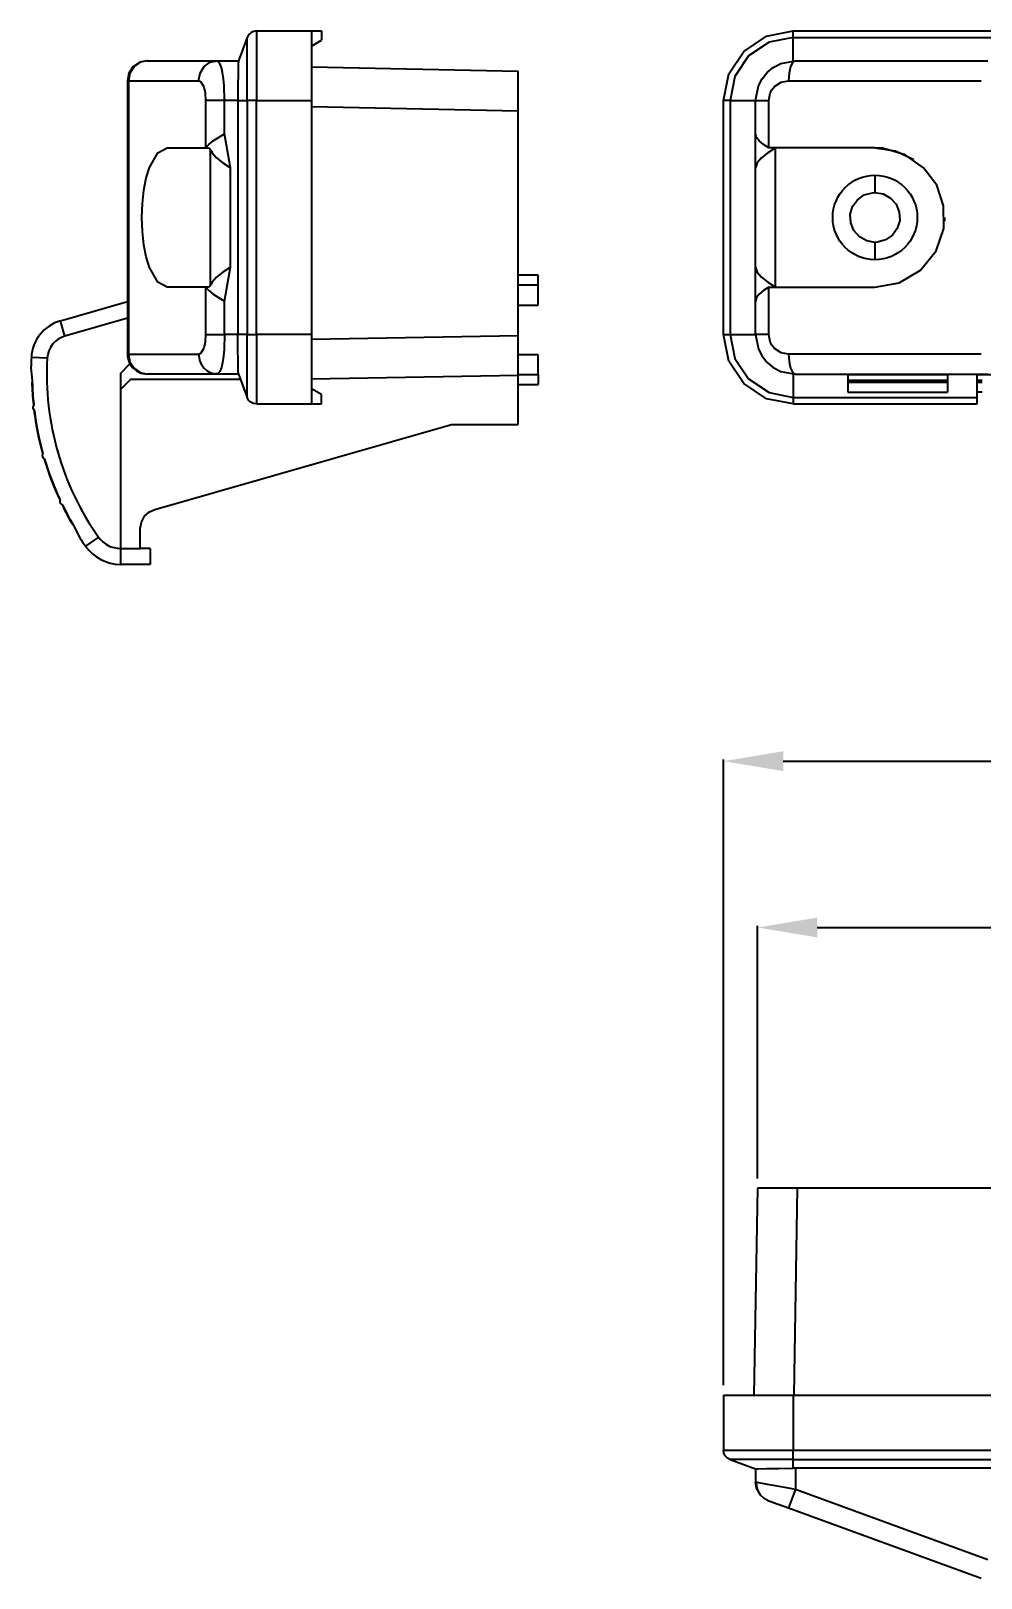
# Model space of a CAD drawing. Extents: x 8 to 579, y 57 to 353.
# Drawn here: x 7.9 to 103.4, y 66.5 to 222 of the extents above; entities that cross this region are included whole.
import ezdxf

# ---------------------------------------------------------------- set-up
doc = ezdxf.new("R2010")
doc.units = 0
doc.header["$MEASUREMENT"] = 0
doc.header["$PDSIZE"] = -1
doc.dimstyles.get("Standard").update_dxf_attribs({"dimtxt": 0.18, "dimasz": 0.18, "dimexe": 0.18, "dimexo": 0.0625, "dimgap": 0.09, "dimtad": 0, "dimtih": 1, "dimtoh": 1, "dimdec": 4, "dimzin": 0, "dimdsep": 46, "dimtxsty": 'Standard', "dimcen": 0.09, "dimadec": 0, "dimazin": 0, "dimtfac": 1, "dimtdec": 4, "dimtofl": 0, "dimtmove": 0, "dimatfit": 0, "dimfxl": 0, "dimtolj": 1, "dimtzin": 0, "dimarcsym": 0})

# ---------------------------------------------------------------- blocks, each defined once
blk = doc.blocks.new('*D1')
at = {"color": 0, "linetype": 'ByBlock'}
for p, q in [((80.9, 106.67), (80.9, 132.07)), ((86.9, 131.89), (488.06, 131.89)), ((494.06, 106.67), (494.06, 132.07))]:
    blk.add_line(p, q, dxfattribs=at)
for points in [[(80.9, 131.89), (86.9, 130.89), (86.9, 132.89)], [(494.06, 131.89), (488.06, 130.89), (488.06, 132.89)]]:
    blk.add_solid(points, dxfattribs=at)
at = {"layer": 'DEFPOINTS', "color": 0, "linetype": 'ByBlock'}
for p in [(80.9, 105.67), (494.06, 105.67)]:
    blk.add_point(p, dxfattribs=at)
at = {"color": 0, "linetype": 'ByBlock', "insert": (287.48, 134.64), "char_height": 3.5, "attachment_point": 5}
blk.add_mtext('\\A1;413.1622', dxfattribs=at)
blk = doc.blocks.new('*D2')
at = {"color": 0, "linetype": 'ByBlock'}
for p, q in [((77.48, 85.87), (77.48, 148.79)), ((83.48, 148.61), (491.48, 148.61)), ((497.48, 85.87), (497.48, 148.79))]:
    blk.add_line(p, q, dxfattribs=at)
for points in [[(77.48, 148.61), (83.48, 147.61), (83.48, 149.61)], [(497.48, 148.61), (491.48, 147.61), (491.48, 149.61)]]:
    blk.add_solid(points, dxfattribs=at)
at = {"layer": 'DEFPOINTS', "color": 0, "linetype": 'ByBlock'}
for p in [(77.48, 84.87), (497.48, 84.87)]:
    blk.add_point(p, dxfattribs=at)
at = {"color": 0, "linetype": 'ByBlock', "insert": (287.48, 151.36), "char_height": 3.5, "attachment_point": 5}
blk.add_mtext('\\A1;420.0000', dxfattribs=at)

msp = doc.modelspace()

# ---------------------------------------------------------------- linework, layer by layer
at = {"color": 7, "linetype": 'Continuous'}
for p, q in [((29.58157, 221.35561), (28.72684, 219.00726)), ((30.52126, 222.01359), (36.04716, 222.01359)), ((30.52126, 222.01359), (30.52126, 215.01359)), ((36.04716, 222.01359), (36.04716, 215.01359)), ((36.04716, 222.01359), (37.04716, 222.01359)), ((36.04716, 220.49508), (37.04716, 221.07243)), ((37.04716, 222.01359), (37.04716, 221.07243)), ((84.47695, 222.01359), (490.47695, 222.01359)), ((84.47695, 219.00726), (84.47695, 221.35561)), ((84.47695, 221.35561), (490.47695, 221.35561)), ((19.54716, 219.01359), (26.59095, 219.01359)), ((26.59095, 219.01359), (28.72915, 219.01359)), ((36.04716, 218.39689), (56.84716, 217.96337)), ((56.84716, 213.96396), (56.84716, 217.96337)), ((84.70195, 219.01359), (104.0546, 219.01359)), ((17.54716, 217.01359), (17.54716, 189.51359)), ((17.66778, 217.01359), (17.54716, 217.01359)), ((17.66778, 217.01359), (17.66778, 189.51359)), ((17.66778, 217.01359), (24.71157, 217.01359)), ((84.01791, 217.01359), (103.37056, 217.01359)), ((25.43951, 210.26359), (25.43951, 215.01359)), ((27.31889, 215.01359), (25.43951, 215.01359)), ((28.64725, 215.01359), (27.31889, 215.01359)), ((27.31889, 211.664), (27.31889, 215.01359)), ((28.64725, 215.01359), (28.64725, 191.51359)), ((28.64725, 215.01359), (29.58157, 215.01359)), ((30.52126, 215.01359), (29.58157, 215.01359)), ((29.58157, 215.01359), (29.58157, 191.51359)), ((30.52126, 215.01359), (36.04716, 215.01359)), ((30.52126, 191.51359), (30.52126, 215.01359)), ((36.04716, 215.01359), (36.04716, 191.51359)), ((77.47695, 191.51359), (77.47695, 215.01359)), ((78.13493, 215.01359), (80.70195, 215.01359)), ((78.13493, 215.01359), (78.13493, 191.51359)), ((80.70195, 211.664), (80.70195, 215.01359)), ((80.70195, 215.01359), (82.01791, 215.01359)), ((82.01791, 210.26359), (82.01791, 215.01359)), ((56.84716, 213.96396), (36.04716, 214.39748)), ((56.84716, 191.3819), (56.84716, 213.96396)), ((27.91848, 208.26359), (27.31889, 211.664)), ((80.70195, 208.26359), (80.70195, 211.664)), ((21.55083, 210.26359), (25.43951, 210.26359)), ((25.43951, 210.26359), (25.66574, 210.26359)), ((25.91848, 196.48061), (25.91848, 210.04525)), ((92.70195, 210.26359), (82.01791, 210.26359)), ((82.70195, 196.26359), (82.70195, 210.26359)), ((27.91848, 198.26359), (27.91848, 208.26359)), ((80.70195, 198.26359), (80.70195, 208.26359)), ((92.70195, 207.51359), (92.70195, 205.76359)), ((99.70195, 203.26356), (99.69199, 202.89025)), ((92.70195, 200.76359), (92.70195, 199.01359)), ((80.70195, 194.86317), (80.70195, 198.26359)), ((25.43951, 196.26359), (21.55083, 196.26359)), ((25.66597, 196.26359), (25.43951, 196.26359)), ((25.43951, 191.51359), (25.43951, 196.26359)), ((58.84716, 197.46359), (56.84716, 197.46359)), ((58.84716, 196.46359), (56.84716, 196.46359)), ((58.84716, 196.46359), (58.84716, 197.46359)), ((58.84716, 194.46359), (58.84716, 196.46359)), ((82.01791, 196.26359), (92.70195, 196.26359)), ((82.01791, 191.51359), (82.01791, 196.26359)), ((10.83666, 192.88355), (17.54716, 194.80775)), ((27.31889, 191.51359), (27.31889, 194.86317)), ((56.84716, 194.46359), (58.84716, 194.46359)), ((80.70195, 191.51359), (80.70195, 194.86317)), ((11.27768, 191.34553), (10.83666, 192.88355)), ((17.54716, 193.14327), (11.27768, 191.34553)), ((25.43951, 191.51359), (27.31889, 191.51359)), ((28.64725, 191.51359), (27.31889, 191.51359)), ((29.58157, 191.51359), (28.64725, 191.51359)), ((29.58157, 191.51359), (30.52126, 191.51359)), ((30.52126, 191.51359), (30.52126, 184.51359)), ((36.04716, 191.51359), (30.52126, 191.51359)), ((36.04716, 191.51359), (36.04716, 184.51359)), ((36.04716, 191.01884), (56.84716, 191.3819)), ((56.84716, 187.38251), (56.84716, 191.3819)), ((78.13493, 191.51359), (80.70195, 191.51359)), ((82.01791, 191.51359), (80.70195, 191.51359)), ((7.89458, 189.19949), (7.89458, 189.19949)), ((9.49205, 189.10957), (7.89458, 189.19949)), ((16.84716, 187.59377), (17.79805, 188.54466)), ((17.54716, 189.51359), (17.66778, 189.51359)), ((17.66778, 189.51359), (24.71157, 189.51359)), ((58.84716, 189.46359), (56.84716, 189.46359)), ((58.84716, 187.46359), (58.84716, 189.46359)), ((103.37056, 189.51359), (84.01791, 189.51359)), ((16.84716, 187.59377), (16.84716, 185.9636)), ((17.84716, 186.96359), (16.84716, 185.96359)), ((28.92933, 186.96359), (17.84716, 186.96359)), ((26.59095, 187.51359), (19.54716, 187.51359)), ((26.24897, 187.54698), (26.72341, 187.58037)), ((26.25628, 187.58152), (26.59095, 187.51359)), ((26.42362, 187.59377), (26.66745, 187.59377)), ((26.71543, 187.64405), (26.59095, 187.51359)), ((28.72915, 187.51359), (26.59095, 187.51359)), ((28.72684, 187.51992), (29.58157, 185.17157)), ((56.84716, 187.38251), (36.04716, 187.01944)), ((56.84716, 187.46359), (58.84716, 187.46359)), ((56.84716, 182.46359), (56.84716, 187.38251)), ((58.84716, 187.46359), (58.84716, 186.46359)), ((84.47695, 187.51992), (84.47695, 185.17157)), ((84.70195, 187.51359), (94.95629, 187.51359)), ((89.97695, 187.51359), (89.97695, 185.71359)), ((89.97695, 187.46359), (99.97695, 187.46359)), ((89.97695, 186.91763), (99.97695, 186.91763)), ((89.97695, 186.71359), (99.97695, 186.71359)), ((94.95655, 187.51359), (104.0546, 187.51359)), ((99.97695, 187.51359), (99.97695, 185.71359)), ((102.97695, 185.17157), (102.97695, 187.51359)), ((102.97695, 187.46359), (104.37695, 187.46359)), ((102.97695, 186.91763), (103.4936, 186.91763)), ((102.97695, 186.71359), (103.49004, 186.71359)), ((16.84716, 185.96359), (16.84716, 169.99377)), ((37.04716, 185.45474), (36.04716, 186.03209)), ((37.04716, 184.51359), (37.04716, 185.45474)), ((56.84716, 186.46359), (58.84716, 186.46359)), ((84.47695, 185.17157), (102.97695, 185.17157)), ((89.97695, 185.71359), (99.97695, 185.71359)), ((103.47695, 185.71359), (102.97695, 185.71359)), ((102.97695, 184.51359), (102.97695, 185.17157)), ((30.52126, 184.51359), (36.04716, 184.51359)), ((36.04716, 184.51359), (37.04716, 184.51359)), ((84.47695, 184.51359), (102.97695, 184.51359)), ((20.29589, 173.90919), (50.12862, 182.46359)), ((50.12862, 182.46359), (56.84716, 182.46359)), ((14.64647, 171.13397), (13.33938, 170.21119)), ((18.84716, 169.99377), (18.84716, 171.98666)), ((13.33938, 170.21119), (13.33938, 170.21119)), ((16.84716, 169.99377), (18.84716, 169.99377)), ((16.84716, 169.99377), (16.84716, 168.39377)), ((19.84716, 169.99377), (18.84716, 169.99377)), ((19.84716, 169.99377), (19.84716, 168.39377)), ((19.84716, 168.39377), (16.84716, 168.39377)), ((80.89587, 105.67272), (80.53281, 84.87272)), ((84.89503, 105.67272), (80.89587, 105.67272)), ((84.89503, 105.67271), (84.53196, 84.87272)), ((490.05887, 105.67271), (84.89503, 105.67271)), ((77.47695, 84.87272), (77.47695, 79.34682)), ((77.47695, 84.87272), (84.47695, 84.87272)), ((84.47695, 84.87272), (183.47695, 84.87272)), ((84.47695, 84.87272), (84.47695, 79.34682)), ((77.47695, 79.34682), (84.47695, 79.34682)), ((84.47695, 78.40713), (84.47695, 79.34682)), ((84.47695, 79.34682), (490.47695, 79.34682)), ((78.13493, 78.40713), (80.70195, 77.47281)), ((84.47695, 78.40713), (490.47695, 78.40713)), ((84.47695, 77.5524), (84.47695, 78.40713)), ((80.70195, 77.47281), (80.70195, 76.14445)), ((84.70195, 77.5547), (84.47695, 77.5524)), ((182.47695, 77.5547), (84.70195, 77.5547)), ((84.70195, 77.5547), (84.70195, 75.41651)), ((80.70195, 76.14445), (80.83645, 76.11997)), ((84.70195, 75.41651), (84.01791, 73.53712)), ((84.70195, 75.41651), (104.0546, 68.37272)), ((81.494, 74.55249), (82.01791, 74.26506)), ((82.01791, 74.26506), (84.01791, 73.53712)), ((84.01791, 73.53712), (103.37056, 66.49333))]:
    msp.add_line(p, q, dxfattribs=at)
at = {"color": 7, "linetype": 'Continuous', "flags": 128}
for points in [[(30.52126, 222.01359), (30.22056, 221.96731), (29.94769, 221.83274), (29.72791, 221.62235), (29.58157, 221.35561)], [(29.58157, 215.01359), (29.58157, 217.44057), (29.58157, 219.49808), (29.58157, 220.87285), (29.58157, 221.35561)], [(77.47695, 215.01359), (78.00979, 217.69237), (79.5272, 219.96334), (81.79817, 221.48075), (84.47695, 222.01359)], [(84.47695, 221.35561), (82.04997, 220.87285), (79.99246, 219.49808), (78.61769, 217.44057), (78.13493, 215.01359)], [(84.47695, 221.35561), (84.47695, 221.62235), (84.47695, 221.83274), (84.47695, 221.96731), (84.47695, 222.01359)], [(19.54716, 219.01359), (18.78179, 218.86135), (18.13295, 218.4278), (17.6994, 217.77896), (17.54716, 217.01359)], [(19.54716, 219.01359), (18.82795, 218.86135), (18.21823, 218.4278), (17.81083, 217.77896), (17.66778, 217.01359)], [(24.71157, 217.01359), (24.85462, 217.77896), (25.26202, 218.4278), (25.87174, 218.86135), (26.59095, 219.01359)], [(27.31889, 215.01359), (27.26778, 216.48597), (27.20112, 217.1943), (27.10568, 217.84202), (26.99689, 218.33335), (26.8589, 218.73274), (26.59095, 219.01359)], [(28.72684, 219.00726), (28.69658, 218.64128), (28.67077, 217.76146), (28.65313, 216.45026), (28.64725, 215.01359)], [(80.70195, 215.01359), (80.9828, 216.48597), (81.34864, 217.19426), (81.87352, 217.84202), (82.4705, 218.33333), (83.22957, 218.73274), (84.70195, 219.01359)], [(84.70195, 219.01359), (84.44018, 218.86135), (84.21826, 218.4278), (84.06998, 217.77896), (84.01791, 217.01359)], [(25.43951, 215.01359), (25.3884, 215.74978), (25.32085, 216.10801), (25.2263, 216.4278), (24.97952, 216.87316), (24.71157, 217.01359)], [(82.01791, 215.01359), (82.15833, 215.74978), (82.34392, 216.10801), (82.60369, 216.4278), (83.28172, 216.87316), (84.01791, 217.01359)], [(78.13493, 215.01359), (77.86819, 215.01359), (77.6578, 215.01359), (77.52323, 215.01359), (77.47695, 215.01359)], [(25.43951, 210.26359), (25.73218, 210.61369), (26.17174, 210.9638), (26.71748, 211.3139), (27.31889, 211.664)], [(82.01791, 210.26359), (81.48443, 210.61369), (81.06365, 210.9638), (80.79452, 211.3139), (80.70195, 211.664)], [(21.55083, 196.26359), (20.60106, 196.76816), (19.77746, 198.23758), (19.45326, 199.29024), (19.20814, 200.51193), (19.05511, 201.85564), (19.00304, 203.26359), (19.05511, 204.67154), (19.20814, 206.01524), (19.45326, 207.23693), (19.77746, 208.2896), (20.60106, 209.75901), (21.55083, 210.26359)], [(25.66574, 210.26359), (25.68428, 210.26182), (25.69391, 210.25993), (25.70389, 210.25724), (25.74674, 210.23709), (25.83896, 210.15484), (25.92698, 210.03354), (26.01136, 209.87402)], [(82.70195, 210.26359), (81.93658, 209.76359), (81.28774, 209.26359), (80.85419, 208.76359), (80.70195, 208.26359)], [(92.70195, 210.26359), (94.75865, 209.95463), (96.5999, 209.07788)], [(92.70195, 196.26359), (95.13565, 196.70027), (97.29379, 197.98012), (98.84774, 199.91258), (99.61398, 202.15733), (99.60626, 204.41703), (98.90869, 206.50031), (97.59631, 208.26811), (95.74218, 209.5689), (93.47037, 210.22128), (92.70195, 210.26359)], [(26.02966, 209.89843), (26.07072, 209.76359), (26.50426, 209.26359), (27.15311, 208.76359), (27.91848, 208.26359)], [(92.70195, 200.76359), (91.87444, 200.90452), (91.14022, 201.31141), (90.58207, 201.9384), (90.26293, 202.71479), (90.21876, 203.55306), (90.45456, 204.35869), (90.94373, 205.04086), (91.63113, 205.52265), (92.43926, 205.74975), (92.70195, 205.76359)], [(92.70195, 205.76359), (93.52946, 205.62266), (94.26368, 205.21577), (94.82183, 204.58878), (95.14097, 203.81238), (95.18513, 202.97412), (94.94934, 202.16849), (94.46016, 201.48632), (93.77277, 201.00453), (92.96464, 200.77743), (92.70195, 200.76359)], [(27.91848, 198.26359), (27.15311, 197.76359), (26.50426, 197.26359), (26.07072, 196.76359), (26.02963, 196.62865)], [(27.31889, 194.86317), (27.61868, 196.56341), (27.91848, 198.26359)], [(80.70195, 198.26359), (80.85419, 197.76359), (81.28774, 197.26359), (81.93658, 196.76359), (82.70195, 196.26359)], [(25.43951, 196.26359), (25.73218, 195.91349), (26.17174, 195.56338), (26.71748, 195.21328), (27.31889, 194.86317)], [(26.01138, 196.6532), (25.92689, 196.49235), (25.83888, 196.36963), (25.74687, 196.28766), (25.70396, 196.2689), (25.694, 196.26657), (25.68438, 196.265), (25.66597, 196.26359)], [(82.01791, 196.26359), (81.48443, 195.91349), (81.06365, 195.56338), (80.79452, 195.21328), (80.70195, 194.86317)], [(24.71157, 189.51359), (24.97952, 189.65401), (25.2263, 190.09937), (25.32085, 190.41917), (25.3884, 190.7774), (25.43951, 191.51359)], [(27.31889, 191.51359), (27.26778, 190.04121), (27.20113, 189.33291), (27.10568, 188.68516), (26.9969, 188.19385), (26.8589, 187.79444), (26.71543, 187.64405)], [(28.72684, 187.51992), (28.69658, 187.8859), (28.67077, 188.76533), (28.65313, 190.07683), (28.64725, 191.51359)], [(29.58157, 185.17157), (29.58157, 185.65433), (29.58157, 187.0291), (29.58157, 189.08661), (29.58157, 191.51359)], [(84.47695, 184.51359), (81.79817, 185.04643), (79.5272, 186.56384), (78.00979, 188.8348), (77.47695, 191.51359)], [(77.47695, 191.51359), (77.52323, 191.51359), (77.6578, 191.51359), (77.86819, 191.51359), (78.13493, 191.51359)], [(78.13493, 191.51359), (78.61769, 189.08661), (79.99246, 187.0291), (82.04996, 185.65433), (84.47695, 185.17157)], [(80.70195, 191.51359), (80.9828, 190.04121), (81.34867, 189.33287), (81.87352, 188.68516), (82.47054, 188.19383), (83.22957, 187.79444), (84.70195, 187.51359)], [(84.01791, 189.51359), (83.28172, 189.65401), (82.60369, 190.09937), (82.34392, 190.41917), (82.15833, 190.7774), (82.01791, 191.51359)], [(17.54716, 189.51359), (17.54716, 189.5132), (17.54716, 189.51243), (17.54716, 189.50977), (17.54721, 189.49991), (17.54782, 189.4621), (17.55711, 189.31437), (17.6994, 188.74824), (17.80151, 188.53752), (17.88629, 188.39935), (18.13278, 188.09955), (18.46127, 187.83405), (18.89479, 187.62298), (19.54716, 187.51359)], [(17.66778, 189.51359), (17.81083, 188.74822), (18.21823, 188.09938), (18.82795, 187.66583), (19.54716, 187.51359)], [(24.71157, 189.51359), (24.84352, 188.7774), (25.01791, 188.41917), (25.26202, 188.09937), (25.56253, 187.8396), (25.89916, 187.65401), (26.25628, 187.58152)], [(84.01791, 189.51359), (84.06594, 188.7774), (84.12941, 188.41917), (84.21826, 188.09937), (84.32764, 187.8396), (84.45016, 187.65401), (84.70195, 187.51359)], [(7.85435, 188.17035), (7.91295, 187.49908), (7.97794, 186.88209), (7.9857, 186.70452)], [(30.52126, 184.51359), (30.22056, 184.55987), (29.94769, 184.69444), (29.72791, 184.90483), (29.58157, 185.17157)], [(84.47695, 185.17157), (84.47695, 184.90483), (84.47695, 184.69444), (84.47695, 184.55987), (84.47695, 184.51359)], [(8.1303, 184.46889), (8.03451, 184.19421), (8.03694, 184.14448), (8.03735, 184.14074)], [(8.03735, 184.14074), (8.03779, 184.13699), (8.04653, 184.08797), (8.20127, 183.84164)], [(9.04655, 179.58337), (8.99764, 179.29661), (9.00829, 179.24797), (9.00931, 179.24435)], [(9.00931, 179.24435), (9.01036, 179.24073), (9.02711, 179.19384), (9.22055, 178.97657)], [(10.76025, 174.91742), (10.75956, 174.62652), (10.77812, 174.58032), (10.77973, 174.57691)], [(10.77973, 174.57691), (10.78137, 174.57352), (10.80566, 174.53005), (11.03245, 174.34788)], [(18.84716, 171.98666), (18.95988, 172.6486), (19.2853, 173.23591), (19.78678, 173.68242), (20.29589, 173.90919)], [(12.09453, 172.37533), (12.38513, 171.81319), (12.62462, 171.29982), (12.75991, 171.06263)], [(78.13493, 78.40713), (77.86819, 78.55347), (77.6578, 78.77324), (77.52323, 79.04611), (77.47695, 79.34682)], [(84.47695, 78.40713), (82.04997, 78.40712), (79.99246, 78.40713), (78.61769, 78.40713), (78.13493, 78.40713)], [(80.70195, 77.47281), (80.96887, 77.47869), (81.7952, 77.49632), (83.01677, 77.52214), (84.47695, 77.5524)], [(80.89377, 75.34176), (80.79452, 75.54303), (80.70195, 76.14445)], [(80.76873, 76.13229), (80.78475, 75.69731), (80.9174, 75.2647), (81.16188, 74.87104), (81.49603, 74.5489)], [(80.83645, 76.11997), (80.9828, 76.09334), (81.34864, 76.02668), (81.87352, 75.93124), (82.4705, 75.82245), (83.22957, 75.68446), (84.70195, 75.41651)]]:
    msp.add_lwpolyline(points, dxfattribs=at)
at = {"color": 7, "linetype": 'Continuous'}
msp.add_circle((92.70195, 203.26359), 4.25, dxfattribs=at)
for centre, radius, start, end in [((11.95865, 188.97072), 4.07051, 106, 176.7782357), ((11.95865, 188.97072), 2.47051, 106, 176.7782357), ((37.84716, 187.51347), 30, 176.7782357, 178.7453433), ((37.84716, 187.51347), 28.4, 176.7782357, 215.2217643), ((37.84716, 187.51347), 29.9083, 181.5517639, 185.92245), ((37.84716, 187.51347), 29.87242, 181.5517639, 185.8497047), ((37.84716, 187.51347), 29.9083, 186.9844277, 195.4735813), ((37.84716, 187.51347), 29.87242, 187.0604741, 195.3946153), ((37.84716, 187.51347), 29.9083, 196.5291251, 205.0159594), ((37.84716, 187.51347), 29.87242, 196.6053847, 204.9395259), ((37.84716, 187.51347), 29.9083, 206.0807981, 210.4482361), ((37.84716, 187.51347), 29.87242, 206.1502953, 210.4482361), ((16.84716, 172.68765), 2.69387, 215.2217643, 270), ((37.84716, 187.51347), 30, 213.2546567, 215.2217643), ((16.84716, 172.68765), 4.29387, 215.2217643, 270)]:
    msp.add_arc(centre, radius, start, end, dxfattribs=at)

# ---------------------------------------------------------------- dimensions: what is measured, and where the dimension line sits
at = {"linetype": 'Continuous'}
for base, p1, p2, picture, middle in [((497.47695, 148.61412), (77.47695, 84.87272), (497.47695, 84.87272), '*D2', (287.47695, 151.36412)), ((494.05803, 131.88601), (80.89587, 105.67272), (494.05803, 105.67272), '*D1', (287.47695, 134.63601))]:
    dim = msp.add_linear_dim(base=base, p1=p1, p2=p2, dimstyle='Standard', override={"dimtxt": 3.5, "dimasz": 6, "dimexo": 1, "dimgap": 1, "dimtad": 1, "dimdle": 1, "dimatfit": 3}, dxfattribs=at)
    dim.commit()
    dim.dimension.update_dxf_attribs({"geometry": picture, "text_midpoint": middle})

doc.saveas('drawing.dxf')
